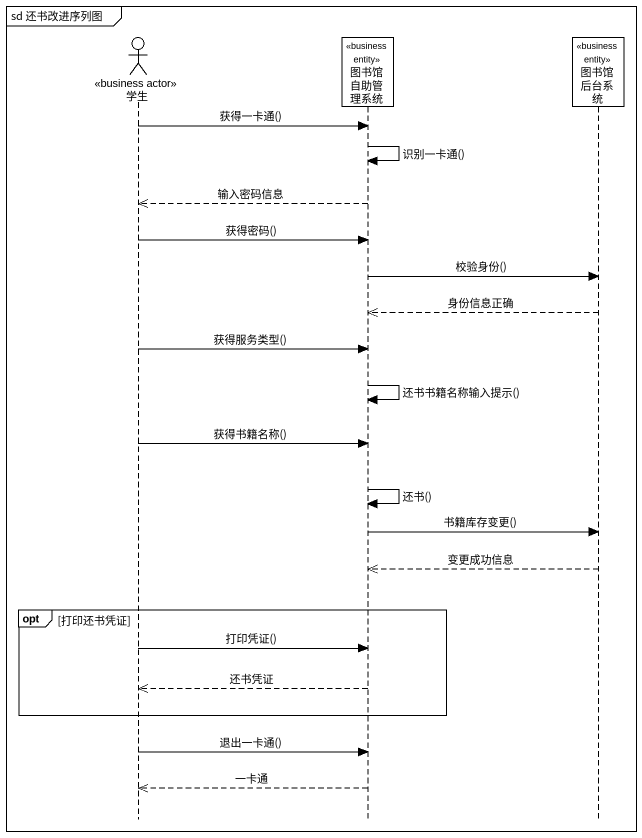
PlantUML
@startuml
mainframe sd 还书改进序列图
hide footbox
actor 学生 <<business actor>>
participant 图书馆自助管理系统 <<business entity>>
participant 图书馆后台系统 <<business entity>>

学生 -> 图书馆自助管理系统 : 获得一卡通()
图书馆自助管理系统 -> 图书馆自助管理系统 : 识别一卡通()
图书馆自助管理系统 -->> 学生 : 输入密码信息
学生 -> 图书馆自助管理系统 : 获得密码()
图书馆自助管理系统 -> 图书馆后台系统 : 校验身份()
图书馆后台系统 -->> 图书馆自助管理系统 : 身份信息正确
学生 -> 图书馆自助管理系统 : 获得服务类型()
图书馆自助管理系统 -> 图书馆自助管理系统 : 还书书籍名称输入提示()
学生 -> 图书馆自助管理系统 : 获得书籍名称()
图书馆自助管理系统 -> 图书馆自助管理系统 : 还书()
图书馆自助管理系统 -> 图书馆后台系统 : 书籍库存变更()
图书馆后台系统 -->> 图书馆自助管理系统 : 变更成功信息
opt 打印还书凭证
  学生 -> 图书馆自助管理系统 : 打印凭证()
  图书馆自助管理系统 -->> 学生 : 还书凭证
end
学生 -> 图书馆自助管理系统 : 退出一卡通()
图书馆自助管理系统 -->> 学生 : 一卡通
@enduml
